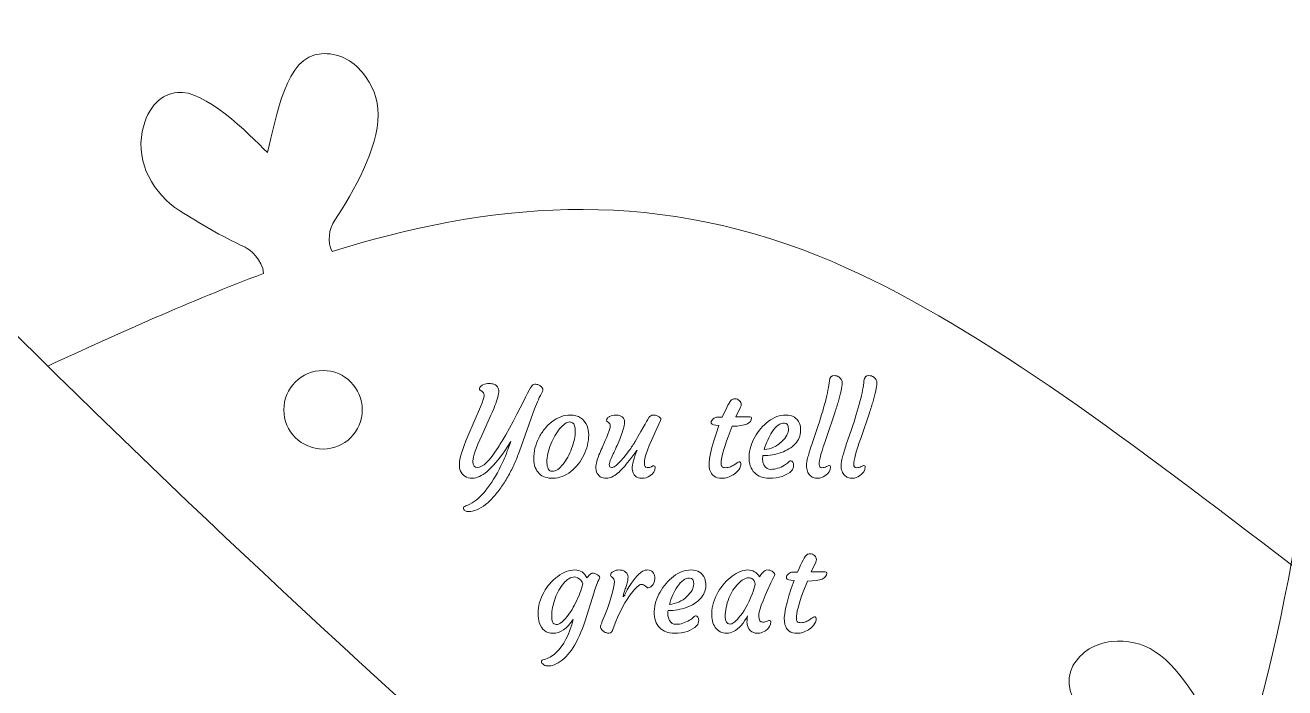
# Model space of a CAD drawing. Header units: inches. Extents: x -160 to 752, y 28 to 782.
# Drawn here: x -17.2 to 164.7, y 256.6 to 352.3 of the extents above; entities that cross this region are included whole.
import ezdxf

# ---------------------------------------------------------------- set-up
doc = ezdxf.new("R2010")
doc.units = ezdxf.units.IN
doc.header["$MEASUREMENT"] = 0
doc.layers.add('_U+0421_U+043B_U+043E_U+0439 1', color=7, linetype='Continuous')

# ---------------------------------------------------------------- blocks, each defined once
blk = doc.blocks.new('block 2')
at = {"layer": '_U+0421_U+043B_U+043E_U+0439 1', "color": 12, "lineweight": 9, "true_color": 0xe30513}
for points, knots in [([(305.09, 27.81), (184.24, 132.09), (55.29, 227.61), (-54.65, 344.61), (-130.38, 432.04), (-160.47, 554.53), (-106.38, 659.79), (-61.65, 746.82), (0.67, 769.94), (55.4, 761.15), (152.47, 745.58), (244.36, 626.03), (305, 559.17), (383.27, 640.56), (469.58, 781.89), (597.36, 753.44), (657.3, 740.1), (700.3, 699.79), (723.45, 645.65), (746.6, 591.54), (751.52, 539.49), (735.49, 482.62), (690.02, 321.27), (429.51, 136.47), (305.09, 27.81), (305.09, 27.81), (305.09, 27.81), (305.09, 27.81)], [0, 0, 0, 0, 1, 1, 1, 2, 2, 2, 3, 3, 3, 4, 4, 4, 5, 5, 5, 6, 6, 6, 7, 7, 7, 8, 8, 8, 9, 9, 9, 9]), ([(202.44, 671.17), (195.75, 663.17), (189.05, 655.16), (182.65, 646.94), (183.91, 645.43), (186.66, 645.78), (187.31, 645.92), (191.14, 646.8), (194.64, 647.03), (198.03, 647.39), (202.61, 647.69), (207.2, 645.7), (209.23, 641.47), (210.91, 637.97), (210.14, 635.45), (208.55, 633.93), (205.74, 631.23), (196.89, 632.47), (192.94, 633.07), (194.99, 628.07), (199.28, 620.34), (195.32, 616.98), (193.46, 615.41), (191.15, 615.01), (188.89, 615.58), (186.62, 616.15), (184.86, 617.24), (183.44, 619.11), (180.55, 622.94), (179.55, 630.12), (179.31, 635.01), (179.24, 636.59), (178.33, 638.17), (176.89, 638.88), (156.3, 611.06), (140.22, 580.92), (139.22, 538.99), (138.83, 522.56), (140.86, 504.25), (143.95, 485.26), (142.45, 484.71), (140.68, 485.14), (139.48, 486.16), (135.77, 489.35), (129.88, 493.57), (125.1, 494.11), (122.77, 494.37), (120.76, 493.84), (118.8, 492.59), (116.82, 491.33), (115.52, 489.39), (115.39, 486.96), (115.1, 481.77), (123.66, 479.57), (128.7, 477.61), (125.55, 475.16), (118.56, 469.59), (118.57, 465.69), (118.58, 463.49), (119.89, 461.2), (123.58, 460.01), (128.05, 458.57), (132.65, 460.54), (135.59, 464.06), (137.66, 466.77), (139.89, 469.47), (141.9, 472.85), (142.24, 473.43), (143.74, 475.08), (145.69, 474.96), (153.89, 429.36), (167.2, 379.68), (169.63, 336.63), (171.52, 302.97), (166.76, 273.36), (158.81, 245.7), (157.22, 245.88), (155.92, 246.8), (155.31, 248.26), (153.42, 252.77), (150.03, 259.18), (146, 261.79), (144.03, 263.07), (142, 263.49), (139.68, 263.25), (137.35, 263.01), (135.32, 261.85), (134.11, 259.74), (131.53, 255.23), (138.21, 249.43), (141.84, 245.43), (137.93, 244.64), (129.19, 242.79), (127.46, 239.29), (126.48, 237.32), (126.63, 234.69), (129.4, 231.97), (132.76, 228.68), (137.75, 228.39), (141.95, 230.23), (145.01, 231.72), (148.22, 233.14), (151.52, 235.27), (152.09, 235.63), (154.12, 236.57), (155.81, 235.58), (148.91, 213.97), (140.15, 193.26), (131.51, 172.71)], [0, 0, 0, 0, 1, 1, 1, 2, 2, 2, 3, 3, 3, 4, 4, 4, 5, 5, 5, 6, 6, 6, 7, 7, 7, 8, 8, 8, 9, 9, 9, 10, 10, 10, 11, 11, 11, 12, 12, 12, 13, 13, 13, 14, 14, 14, 15, 15, 15, 16, 16, 16, 17, 17, 17, 18, 18, 18, 19, 19, 19, 20, 20, 20, 21, 21, 21, 22, 22, 22, 23, 23, 23, 24, 24, 24, 25, 25, 25, 26, 26, 26, 27, 27, 27, 28, 28, 28, 29, 29, 29, 30, 30, 30, 31, 31, 31, 32, 32, 32, 33, 33, 33, 34, 34, 34, 35, 35, 35, 36, 36, 36, 36]), ([(-133.18, 526.04), (-108.39, 533.44), (-83.6, 540.85), (-55.47, 535.1), (-54.61, 536.86), (-55.84, 539.06), (-56.24, 539.6), (-58.58, 542.75), (-60.21, 545.86), (-61.91, 548.81), (-64.03, 552.88), (-64.07, 557.88), (-61.02, 561.45), (-58.5, 564.4), (-55.88, 564.72), (-53.85, 563.88), (-50.24, 562.39), (-47.8, 553.8), (-46.76, 549.95), (-43.01, 553.84), (-37.67, 560.89), (-33, 558.62), (-30.8, 557.56), (-29.51, 555.61), (-29.12, 553.31), (-28.72, 551.01), (-29.01, 548.95), (-30.14, 546.9), (-32.48, 542.7), (-38.64, 538.89), (-43.02, 536.7), (-44.43, 535.99), (-45.61, 534.2), (-45.68, 532.6), (-43.53, 531.93), (-41.35, 531.19), (-39.15, 530.35), (-4.07, 517.06), (36.62, 481.68), (67.42, 458.65), (98.21, 435.62), (119.11, 424.94), (144.76, 406.58), (170.42, 388.23), (200.83, 362.19), (232.92, 357.15), (265.02, 352.1), (298.81, 368.05), (336.18, 364.29), (362.16, 361.67), (390.05, 349.49), (418.01, 335.27), (417.56, 333.74), (416.16, 332.58), (414.62, 332.23), (409.84, 331.15), (402.94, 328.94), (399.66, 325.43), (398.06, 323.72), (397.29, 321.79), (397.12, 319.46), (396.95, 317.13), (397.73, 314.93), (399.6, 313.37), (403.59, 310.04), (410.47, 315.6), (415.05, 318.47), (415.14, 314.48), (415.43, 305.55), (418.57, 303.23), (420.34, 301.93), (422.95, 301.61), (426.11, 303.86), (429.94, 306.59), (431.11, 311.46), (430.03, 315.92), (429.09, 319.19), (428.26, 322.6), (426.74, 326.22), (426.48, 326.84), (425.92, 329.01), (427.18, 330.5), (436.29, 325.75), (445.6, 320.79), (454.68, 316.03), (470.92, 307.53), (487.23, 299.46), (503.26, 291.59), (502.8, 290.06), (501.4, 288.89), (499.86, 288.55), (495.08, 287.47), (488.18, 285.26), (484.9, 281.75), (483.3, 280.03), (482.53, 278.11), (482.36, 275.78), (482.19, 273.45), (482.97, 271.25), (484.84, 269.68), (488.83, 266.36), (495.71, 271.91), (500.29, 274.79), (500.38, 270.79), (500.67, 261.87), (503.81, 259.55), (505.58, 258.24), (508.2, 257.93), (511.36, 260.18), (515.18, 262.91), (516.35, 267.77), (515.27, 272.23), (514.33, 275.51), (513.5, 278.92), (511.98, 282.54), (511.72, 283.16), (511.3, 285.41), (512.56, 286.9), (532.97, 276.97), (553.26, 267.38), (573.56, 257.79)], [0, 0, 0, 0, 1, 1, 1, 2, 2, 2, 3, 3, 3, 4, 4, 4, 5, 5, 5, 6, 6, 6, 7, 7, 7, 8, 8, 8, 9, 9, 9, 10, 10, 10, 11, 11, 11, 12, 12, 12, 13, 13, 13, 14, 14, 14, 15, 15, 15, 16, 16, 16, 17, 17, 17, 18, 18, 18, 19, 19, 19, 20, 20, 20, 21, 21, 21, 22, 22, 22, 23, 23, 23, 24, 24, 24, 25, 25, 25, 26, 26, 26, 27, 27, 27, 28, 28, 28, 29, 29, 29, 30, 30, 30, 31, 31, 31, 32, 32, 32, 33, 33, 33, 34, 34, 34, 35, 35, 35, 36, 36, 36, 37, 37, 37, 38, 38, 38, 39, 39, 39, 40, 40, 40, 40]), ([(397.36, 190.7), (385.18, 206.95), (370.87, 211.88), (343.28, 216.13), (315.69, 220.39), (272.7, 212.63), (228.26, 233.19), (183.82, 253.74), (137.92, 302.59), (97.31, 318.95), (72.39, 328.99), (49.28, 326.49), (27.12, 319.57), (26.4, 321), (26.63, 322.81), (27.51, 324.12), (30.25, 328.17), (33.77, 334.51), (33.75, 339.32), (33.74, 341.66), (32.99, 343.59), (31.52, 345.4), (30.04, 347.22), (27.96, 348.29), (25.53, 348.14), (20.35, 347.84), (19.14, 339.07), (17.77, 333.85), (14.97, 336.7), (8.64, 343), (4.77, 342.54), (2.59, 342.28), (0.46, 340.71), (-0.3, 336.91), (-1.21, 332.3), (1.27, 327.96), (5.11, 325.45), (8.03, 323.7), (10.98, 321.79), (14.56, 320.19), (15.18, 319.91), (17.11, 318.35), (17.21, 316.4), (6.73, 312.49), (-3.61, 307.76), (-13.96, 303.04)], [0, 0, 0, 0, 1, 1, 1, 2, 2, 2, 3, 3, 3, 4, 4, 4, 5, 5, 5, 6, 6, 6, 7, 7, 7, 8, 8, 8, 9, 9, 9, 10, 10, 10, 11, 11, 11, 12, 12, 12, 13, 13, 13, 14, 14, 14, 15, 15, 15, 15]), ([(25.81, 302.39), (28.94, 302.39), (31.47, 299.85), (31.47, 296.72), (31.47, 293.59), (28.94, 291.05), (25.81, 291.05), (22.67, 291.05), (20.14, 293.59), (20.14, 296.72), (20.14, 299.85), (22.67, 302.39), (25.81, 302.39), (25.81, 302.39), (25.81, 302.39), (25.81, 302.39)], [0, 0, 0, 0, 1, 1, 1, 2, 2, 2, 3, 3, 3, 4, 4, 4, 5, 5, 5, 5])]:
    blk.add_open_spline(points, degree=3, knots=knots, dxfattribs=at)
at = {"layer": '_U+0421_U+043B_U+043E_U+0439 1', "lineweight": 0}
for points, knots in [([(47.46, 289.22), (47.46, 288.66), (47.67, 288.38), (48.09, 288.38), (48.86, 288.38), (49.86, 289.35), (51.09, 291.28), (51.45, 291.85), (51.82, 292.45), (52.19, 293.09), (52.19, 293.09), (53.25, 295.05), (53.25, 295.05), (54.78, 298), (55.66, 299.68), (55.89, 300.1), (56.01, 300.31), (56.18, 300.41), (56.39, 300.41), (56.61, 300.41), (56.79, 300.38), (56.93, 300.32), (57.08, 300.26), (57.2, 300.18), (57.31, 300.08), (57.56, 299.85), (57.62, 299.61), (57.49, 299.38), (57.08, 298.62), (56.7, 297.78), (56.36, 296.84), (56.36, 296.84), (54.17, 290.74), (54.17, 290.74), (53.94, 290.13), (53.7, 289.53), (53.45, 288.96), (53.2, 288.38), (52.91, 287.81), (52.6, 287.25), (52.29, 286.68), (51.96, 286.14), (51.6, 285.63), (51.25, 285.12), (50.87, 284.64), (50.48, 284.2), (50.09, 283.76), (49.69, 283.38), (49.29, 283.05), (48.42, 282.37), (47.59, 282.02), (46.79, 282.02), (46.64, 282.02), (46.5, 282.06), (46.35, 282.13), (46.2, 282.2), (46.12, 282.29), (46.09, 282.42), (46.06, 282.55), (46.08, 282.64), (46.15, 282.69), (46.22, 282.73), (46.31, 282.78), (46.43, 282.83), (48.04, 283.43), (49.55, 285.03), (50.98, 287.63), (51.4, 288.4), (51.79, 289.2), (52.14, 290.04), (52.55, 291.11), (52.81, 291.82), (52.93, 292.15), (52.93, 292.15), (52.05, 290.81), (52.05, 290.81), (50.21, 288.15), (48.65, 286.83), (47.37, 286.83), (46.5, 286.83), (45.92, 287.21), (45.63, 287.97), (45.54, 288.2), (45.5, 288.41), (45.5, 288.58), (45.5, 288.58), (45.5, 288.91), (45.5, 288.91), (45.5, 289.61), (45.91, 290.96), (46.73, 292.93), (46.73, 292.93), (48.55, 297.16), (48.55, 297.16), (48.9, 298.01), (49.08, 298.52), (49.08, 298.72), (49.08, 298.92), (49.04, 299.06), (48.97, 299.16), (48.9, 299.26), (48.82, 299.34), (48.74, 299.4), (48.74, 299.4), (48.5, 299.57), (48.5, 299.57), (48.43, 299.62), (48.39, 299.69), (48.39, 299.78), (48.39, 299.88), (48.44, 299.97), (48.53, 300.06), (48.63, 300.16), (48.75, 300.24), (48.9, 300.31), (49.2, 300.44), (49.5, 300.51), (49.8, 300.51), (50.09, 300.51), (50.32, 300.48), (50.48, 300.42), (50.64, 300.35), (50.77, 300.28), (50.88, 300.18), (51.08, 299.99), (51.18, 299.76), (51.18, 299.49), (51.18, 299.22), (51.13, 298.9), (51.03, 298.53), (50.93, 298.17), (50.8, 297.76), (50.63, 297.33), (50.46, 296.9), (50.27, 296.44), (50.06, 295.95), (50.06, 295.95), (48.73, 293.03), (48.73, 293.03), (47.88, 291.18), (47.46, 289.95), (47.46, 289.35), (47.46, 289.35), (47.46, 289.22), (47.46, 289.22), (47.46, 289.22), (47.46, 289.22), (47.46, 289.22)], [0, 0, 0, 0, 1, 1, 1, 2, 2, 2, 3, 3, 3, 4, 4, 4, 5, 5, 5, 6, 6, 6, 7, 7, 7, 8, 8, 8, 9, 9, 9, 10, 10, 10, 11, 11, 11, 12, 12, 12, 13, 13, 13, 14, 14, 14, 15, 15, 15, 16, 16, 16, 17, 17, 17, 18, 18, 18, 19, 19, 19, 20, 20, 20, 21, 21, 21, 22, 22, 22, 23, 23, 23, 24, 24, 24, 25, 25, 25, 26, 26, 26, 27, 27, 27, 28, 28, 28, 29, 29, 29, 30, 30, 30, 31, 31, 31, 32, 32, 32, 33, 33, 33, 34, 34, 34, 35, 35, 35, 36, 36, 36, 37, 37, 37, 38, 38, 38, 39, 39, 39, 40, 40, 40, 41, 41, 41, 42, 42, 42, 43, 43, 43, 44, 44, 44, 45, 45, 45, 46, 46, 46, 47, 47, 47, 48, 48, 48, 49, 49, 49, 49]), ([(96.11, 287.27), (95.97, 287.42), (95.85, 287.61), (95.76, 287.85), (95.67, 288.08), (95.62, 288.36), (95.62, 288.67), (95.62, 288.98), (95.69, 289.4), (95.84, 289.92), (95.98, 290.45), (96.16, 291.05), (96.38, 291.71), (96.38, 291.71), (97.12, 293.89), (97.12, 293.89), (98.16, 296.92), (98.76, 299.26), (98.93, 300.92), (98.98, 301.41), (99.22, 301.65), (99.64, 301.65), (99.91, 301.65), (100.13, 301.59), (100.31, 301.46), (100.65, 301.2), (100.81, 300.92), (100.8, 300.6), (100.79, 300.29), (100.73, 299.91), (100.63, 299.46), (100.53, 299), (100.41, 298.51), (100.25, 297.98), (100.09, 297.44), (99.91, 296.88), (99.71, 296.29), (99.71, 296.29), (98.5, 292.74), (98.5, 292.74), (97.81, 290.72), (97.46, 289.42), (97.46, 288.83), (97.46, 288.52), (97.59, 288.36), (97.85, 288.36), (98.09, 288.36), (98.31, 288.41), (98.51, 288.52), (98.71, 288.62), (98.85, 288.67), (98.9, 288.67), (99.02, 288.67), (99.09, 288.61), (99.09, 288.49), (99.09, 287.97), (98.82, 287.54), (98.29, 287.19), (97.94, 286.95), (97.61, 286.83), (97.31, 286.83), (97.02, 286.83), (96.78, 286.86), (96.6, 286.93), (96.42, 287), (96.26, 287.11), (96.11, 287.27), (96.11, 287.27), (96.11, 287.27), (96.11, 287.27)], [0, 0, 0, 0, 1, 1, 1, 2, 2, 2, 3, 3, 3, 4, 4, 4, 5, 5, 5, 6, 6, 6, 7, 7, 7, 8, 8, 8, 9, 9, 9, 10, 10, 10, 11, 11, 11, 12, 12, 12, 13, 13, 13, 14, 14, 14, 15, 15, 15, 16, 16, 16, 17, 17, 17, 18, 18, 18, 19, 19, 19, 20, 20, 20, 21, 21, 21, 22, 22, 22, 23, 23, 23, 23]), ([(101.11, 287.27), (100.97, 287.42), (100.85, 287.61), (100.76, 287.85), (100.67, 288.08), (100.62, 288.36), (100.62, 288.67), (100.62, 288.98), (100.69, 289.4), (100.84, 289.92), (100.98, 290.45), (101.16, 291.05), (101.38, 291.71), (101.38, 291.71), (102.12, 293.89), (102.12, 293.89), (103.16, 296.92), (103.76, 299.26), (103.93, 300.92), (103.98, 301.41), (104.22, 301.65), (104.64, 301.65), (104.91, 301.65), (105.13, 301.59), (105.31, 301.46), (105.65, 301.2), (105.81, 300.92), (105.8, 300.6), (105.79, 300.29), (105.73, 299.91), (105.63, 299.46), (105.53, 299), (105.41, 298.51), (105.25, 297.98), (105.09, 297.44), (104.91, 296.88), (104.71, 296.29), (104.71, 296.29), (103.5, 292.74), (103.5, 292.74), (102.81, 290.72), (102.46, 289.42), (102.46, 288.83), (102.46, 288.52), (102.59, 288.36), (102.85, 288.36), (103.09, 288.36), (103.31, 288.41), (103.51, 288.52), (103.71, 288.62), (103.84, 288.67), (103.9, 288.67), (104.02, 288.67), (104.09, 288.61), (104.09, 288.49), (104.09, 287.97), (103.82, 287.54), (103.29, 287.19), (102.94, 286.95), (102.61, 286.83), (102.31, 286.83), (102.02, 286.83), (101.78, 286.86), (101.6, 286.93), (101.42, 287), (101.26, 287.11), (101.11, 287.27), (101.11, 287.27), (101.11, 287.27), (101.11, 287.27)], [0, 0, 0, 0, 1, 1, 1, 2, 2, 2, 3, 3, 3, 4, 4, 4, 5, 5, 5, 6, 6, 6, 7, 7, 7, 8, 8, 8, 9, 9, 9, 10, 10, 10, 11, 11, 11, 12, 12, 12, 13, 13, 13, 14, 14, 14, 15, 15, 15, 16, 16, 16, 17, 17, 17, 18, 18, 18, 19, 19, 19, 20, 20, 20, 21, 21, 21, 22, 22, 22, 23, 23, 23, 23]), ([(85.91, 289.21), (86.08, 289.21), (86.16, 289.09), (86.16, 288.86), (86.16, 288.67), (86.1, 288.49), (85.98, 288.31), (85.83, 287.97), (85.51, 287.65), (85.04, 287.35), (84.5, 287), (83.97, 286.83), (83.42, 286.83), (82.49, 286.83), (81.89, 287.25), (81.64, 288.09), (81.34, 289.08), (81.79, 291.2), (82.98, 294.43), (82.31, 294.48), (81.94, 294.6), (81.88, 294.77), (81.87, 294.83), (81.86, 294.88), (81.86, 294.94), (81.86, 295), (81.89, 295.08), (81.94, 295.16), (82, 295.24), (82.07, 295.32), (82.16, 295.39), (82.36, 295.56), (82.57, 295.65), (82.78, 295.65), (82.78, 295.65), (83.47, 295.65), (83.47, 295.65), (84.1, 297.12), (84.55, 297.96), (84.81, 298.17), (84.94, 298.26), (85.09, 298.3), (85.24, 298.3), (85.4, 298.3), (85.53, 298.29), (85.64, 298.24), (85.74, 298.2), (85.83, 298.15), (85.91, 298.07), (86.1, 297.89), (86.2, 297.7), (86.2, 297.48), (86.2, 297.37), (86.16, 297.23), (86.09, 297.08), (86.09, 297.08), (85.44, 295.68), (85.44, 295.68), (85.44, 295.68), (85.65, 295.68), (85.65, 295.68), (86.01, 295.68), (86.31, 295.68), (86.53, 295.68), (86.53, 295.68), (86.69, 295.68), (87.03, 295.69), (87.14, 295.7), (87.28, 295.7), (87.44, 295.7), (87.61, 295.7), (87.69, 295.64), (87.69, 295.52), (87.69, 294.75), (86.78, 294.36), (84.96, 294.36), (84.96, 294.36), (84.89, 294.36), (84.89, 294.36), (84.89, 294.36), (84.3, 292.82), (84.3, 292.82), (83.63, 291.01), (83.29, 289.73), (83.29, 289), (83.29, 288.8), (83.34, 288.64), (83.43, 288.53), (83.53, 288.41), (83.7, 288.36), (83.96, 288.36), (84.21, 288.36), (84.45, 288.4), (84.66, 288.49), (84.87, 288.58), (85.05, 288.67), (85.21, 288.78), (85.36, 288.89), (85.5, 288.99), (85.61, 289.08), (85.73, 289.16), (85.83, 289.21), (85.91, 289.21), (85.91, 289.21), (85.91, 289.21), (85.91, 289.21)], [0, 0, 0, 0, 1, 1, 1, 2, 2, 2, 3, 3, 3, 4, 4, 4, 5, 5, 5, 6, 6, 6, 7, 7, 7, 8, 8, 8, 9, 9, 9, 10, 10, 10, 11, 11, 11, 12, 12, 12, 13, 13, 13, 14, 14, 14, 15, 15, 15, 16, 16, 16, 17, 17, 17, 18, 18, 18, 19, 19, 19, 20, 20, 20, 21, 21, 21, 22, 22, 22, 23, 23, 23, 24, 24, 24, 25, 25, 25, 26, 26, 26, 27, 27, 27, 28, 28, 28, 29, 29, 29, 30, 30, 30, 31, 31, 31, 32, 32, 32, 33, 33, 33, 34, 34, 34, 35, 35, 35, 35]), ([(57.03, 287.51), (56.78, 287.74), (56.59, 288.04), (56.45, 288.4), (56.31, 288.76), (56.24, 289.18), (56.23, 289.67), (56.23, 290.16), (56.29, 290.65), (56.41, 291.16), (56.54, 291.66), (56.71, 292.14), (56.95, 292.61), (57.18, 293.07), (57.45, 293.51), (57.78, 293.92), (58.1, 294.32), (58.46, 294.68), (58.85, 294.98), (59.7, 295.64), (60.58, 295.96), (61.49, 295.96), (62.7, 295.96), (63.51, 295.44), (63.93, 294.38), (64.24, 293.62), (64.25, 292.69), (63.98, 291.61), (63.74, 290.61), (63.29, 289.7), (62.64, 288.86), (61.99, 288.03), (61.23, 287.44), (60.35, 287.09), (59.91, 286.92), (59.47, 286.83), (59.04, 286.83), (58.61, 286.83), (58.23, 286.88), (57.9, 286.99), (57.56, 287.1), (57.27, 287.28), (57.03, 287.51), (57.03, 287.51), (57.03, 287.51), (57.03, 287.51)], [0, 0, 0, 0, 1, 1, 1, 2, 2, 2, 3, 3, 3, 4, 4, 4, 5, 5, 5, 6, 6, 6, 7, 7, 7, 8, 8, 8, 9, 9, 9, 10, 10, 10, 11, 11, 11, 12, 12, 12, 13, 13, 13, 14, 14, 14, 15, 15, 15, 15]), ([(58.7, 291.75), (58.52, 291.32), (58.38, 290.87), (58.28, 290.42), (58.18, 289.97), (58.13, 289.54), (58.14, 289.13), (58.14, 288.73), (58.21, 288.41), (58.33, 288.18), (58.44, 287.95), (58.64, 287.84), (58.91, 287.84), (59.18, 287.84), (59.44, 287.92), (59.7, 288.11), (59.96, 288.29), (60.21, 288.54), (60.45, 288.84), (60.7, 289.14), (60.93, 289.49), (61.14, 289.89), (61.36, 290.28), (61.55, 290.7), (61.71, 291.13), (62.07, 292.07), (62.24, 292.9), (62.23, 293.63), (62.23, 294.27), (62.1, 294.68), (61.84, 294.85), (61.73, 294.92), (61.58, 294.96), (61.39, 294.96), (61.2, 294.96), (60.99, 294.87), (60.74, 294.7), (60.5, 294.53), (60.25, 294.3), (60.01, 294), (59.76, 293.71), (59.53, 293.37), (59.3, 292.98), (59.07, 292.59), (58.87, 292.18), (58.7, 291.75), (58.7, 291.75), (58.7, 291.75), (58.7, 291.75)], [0, 0, 0, 0, 1, 1, 1, 2, 2, 2, 3, 3, 3, 4, 4, 4, 5, 5, 5, 6, 6, 6, 7, 7, 7, 8, 8, 8, 9, 9, 9, 10, 10, 10, 11, 11, 11, 12, 12, 12, 13, 13, 13, 14, 14, 14, 15, 15, 15, 16, 16, 16, 16]), ([(73.57, 288.64), (73.71, 288.64), (73.78, 288.57), (73.78, 288.44), (73.78, 287.93), (73.53, 287.5), (73.02, 287.16), (72.69, 286.94), (72.29, 286.83), (71.83, 286.83), (71.46, 286.83), (71.18, 286.92), (70.98, 287.09), (70.62, 287.41), (70.45, 287.79), (70.45, 288.24), (70.45, 288.82), (70.69, 289.71), (71.17, 290.89), (70.27, 289.68), (69.64, 288.88), (69.28, 288.48), (68.92, 288.08), (68.61, 287.77), (68.34, 287.55), (67.76, 287.07), (67.23, 286.83), (66.76, 286.83), (66.03, 286.83), (65.55, 287.14), (65.31, 287.76), (65.24, 287.96), (65.21, 288.17), (65.21, 288.42), (65.21, 288.67), (65.25, 288.95), (65.34, 289.25), (65.42, 289.56), (65.53, 289.88), (65.66, 290.21), (65.8, 290.54), (65.94, 290.88), (66.1, 291.23), (66.1, 291.23), (66.57, 292.28), (66.57, 292.28), (67.18, 293.63), (67.4, 294.43), (67.24, 294.68), (67.18, 294.79), (67.05, 294.9), (66.85, 295.01), (66.78, 295.05), (66.75, 295.12), (66.75, 295.22), (66.75, 295.33), (66.79, 295.42), (66.88, 295.52), (66.96, 295.61), (67.07, 295.69), (67.2, 295.76), (67.49, 295.9), (67.77, 295.96), (68.06, 295.96), (68.34, 295.96), (68.56, 295.93), (68.71, 295.87), (68.86, 295.81), (68.98, 295.73), (69.07, 295.64), (69.26, 295.45), (69.36, 295.23), (69.36, 295), (69.36, 294.77), (69.32, 294.51), (69.25, 294.22), (69.17, 293.93), (69.07, 293.62), (68.95, 293.28), (68.83, 292.94), (68.7, 292.59), (68.55, 292.23), (68.15, 291.29), (67.87, 290.66), (67.73, 290.36), (67.73, 290.36), (67.41, 289.69), (67.41, 289.69), (67.23, 289.29), (67.14, 289), (67.14, 288.84), (67.14, 288.68), (67.17, 288.56), (67.22, 288.49), (67.27, 288.43), (67.37, 288.39), (67.5, 288.39), (67.64, 288.39), (67.8, 288.46), (67.98, 288.59), (68.16, 288.71), (68.36, 288.89), (68.58, 289.1), (68.79, 289.32), (69.01, 289.57), (69.25, 289.85), (69.48, 290.13), (69.71, 290.42), (69.93, 290.73), (70.37, 291.32), (70.69, 291.8), (70.89, 292.16), (72.13, 294.34), (72.79, 295.49), (72.87, 295.59), (73.05, 295.84), (73.24, 295.96), (73.44, 295.96), (73.63, 295.96), (73.81, 295.94), (73.95, 295.9), (74.1, 295.85), (74.22, 295.79), (74.33, 295.71), (74.57, 295.53), (74.65, 295.35), (74.56, 295.17), (73.14, 292.2), (72.37, 290.34), (72.26, 289.57), (72.23, 289.31), (72.22, 289.13), (72.22, 289.03), (72.22, 288.59), (72.35, 288.37), (72.62, 288.37), (72.87, 288.37), (73.08, 288.41), (73.24, 288.5), (73.41, 288.59), (73.52, 288.64), (73.57, 288.64), (73.57, 288.64), (73.57, 288.64), (73.57, 288.64)], [0, 0, 0, 0, 1, 1, 1, 2, 2, 2, 3, 3, 3, 4, 4, 4, 5, 5, 5, 6, 6, 6, 7, 7, 7, 8, 8, 8, 9, 9, 9, 10, 10, 10, 11, 11, 11, 12, 12, 12, 13, 13, 13, 14, 14, 14, 15, 15, 15, 16, 16, 16, 17, 17, 17, 18, 18, 18, 19, 19, 19, 20, 20, 20, 21, 21, 21, 22, 22, 22, 23, 23, 23, 24, 24, 24, 25, 25, 25, 26, 26, 26, 27, 27, 27, 28, 28, 28, 29, 29, 29, 30, 30, 30, 31, 31, 31, 32, 32, 32, 33, 33, 33, 34, 34, 34, 35, 35, 35, 36, 36, 36, 37, 37, 37, 38, 38, 38, 39, 39, 39, 40, 40, 40, 41, 41, 41, 42, 42, 42, 43, 43, 43, 44, 44, 44, 45, 45, 45, 46, 46, 46, 47, 47, 47, 48, 48, 48, 48]), ([(87.33, 289.97), (87.35, 290.48), (87.44, 290.97), (87.58, 291.43), (87.73, 291.89), (87.92, 292.34), (88.17, 292.78), (88.42, 293.21), (88.7, 293.62), (89.03, 294.01), (89.36, 294.4), (89.72, 294.74), (90.1, 295.03), (90.93, 295.65), (91.77, 295.96), (92.63, 295.96), (93.62, 295.96), (94.29, 295.55), (94.62, 294.73), (94.74, 294.45), (94.79, 294.12), (94.78, 293.74), (94.78, 293.36), (94.71, 293.01), (94.57, 292.68), (94.43, 292.36), (94.23, 292.06), (93.99, 291.8), (93.74, 291.53), (93.45, 291.3), (93.1, 291.08), (92.76, 290.87), (92.39, 290.7), (91.99, 290.55), (91.16, 290.26), (90.28, 290.11), (89.33, 290.1), (89.31, 290.02), (89.29, 289.89), (89.29, 289.73), (89.28, 289.57), (89.3, 289.39), (89.34, 289.18), (89.38, 288.98), (89.45, 288.8), (89.55, 288.65), (89.76, 288.3), (90.06, 288.12), (90.46, 288.12), (91.14, 288.12), (91.79, 288.32), (92.43, 288.72), (92.66, 288.85), (92.85, 288.99), (92.99, 289.13), (93.13, 289.28), (93.26, 289.35), (93.36, 289.35), (93.47, 289.35), (93.56, 289.29), (93.64, 289.16), (93.71, 289.03), (93.76, 288.89), (93.76, 288.73), (93.76, 288.43), (93.67, 288.16), (93.49, 287.93), (92.76, 287.2), (91.66, 286.83), (90.21, 286.83), (89.36, 286.83), (88.67, 287.09), (88.15, 287.6), (87.57, 288.18), (87.3, 288.97), (87.33, 289.97), (87.33, 289.97), (87.33, 289.97), (87.33, 289.97)], [0, 0, 0, 0, 1, 1, 1, 2, 2, 2, 3, 3, 3, 4, 4, 4, 5, 5, 5, 6, 6, 6, 7, 7, 7, 8, 8, 8, 9, 9, 9, 10, 10, 10, 11, 11, 11, 12, 12, 12, 13, 13, 13, 14, 14, 14, 15, 15, 15, 16, 16, 16, 17, 17, 17, 18, 18, 18, 19, 19, 19, 20, 20, 20, 21, 21, 21, 22, 22, 22, 23, 23, 23, 24, 24, 24, 25, 25, 25, 26, 26, 26, 26]), ([(92.43, 294.8), (91.82, 294.8), (91.23, 294.38), (90.67, 293.54), (90.19, 292.82), (89.81, 291.96), (89.52, 290.97), (90.49, 291.07), (91.33, 291.45), (92.05, 292.13), (92.71, 292.75), (93.04, 293.36), (93.04, 293.94), (93.04, 294.51), (92.84, 294.8), (92.43, 294.8), (92.43, 294.8), (92.43, 294.8), (92.43, 294.8)], [0, 0, 0, 0, 1, 1, 1, 2, 2, 2, 3, 3, 3, 4, 4, 4, 5, 5, 5, 6, 6, 6, 6]), ([(96.77, 266.83), (96.94, 266.83), (97.03, 266.72), (97.03, 266.49), (97.03, 266.3), (96.97, 266.11), (96.85, 265.93), (96.69, 265.59), (96.38, 265.27), (95.91, 264.97), (95.37, 264.62), (94.83, 264.45), (94.29, 264.45), (93.35, 264.45), (92.76, 264.87), (92.51, 265.71), (92.21, 266.71), (92.65, 268.82), (93.85, 272.05), (93.17, 272.11), (92.81, 272.22), (92.75, 272.4), (92.74, 272.45), (92.73, 272.51), (92.73, 272.57), (92.73, 272.63), (92.75, 272.7), (92.81, 272.78), (92.86, 272.86), (92.94, 272.94), (93.02, 273.02), (93.23, 273.19), (93.43, 273.27), (93.64, 273.27), (93.64, 273.27), (94.33, 273.27), (94.33, 273.27), (94.96, 274.75), (95.41, 275.59), (95.68, 275.79), (95.81, 275.88), (95.95, 275.93), (96.11, 275.93), (96.26, 275.93), (96.4, 275.91), (96.5, 275.87), (96.6, 275.83), (96.7, 275.77), (96.78, 275.69), (96.97, 275.52), (97.06, 275.32), (97.06, 275.11), (97.06, 274.99), (97.03, 274.86), (96.96, 274.71), (96.96, 274.71), (96.31, 273.3), (96.31, 273.3), (96.31, 273.3), (96.52, 273.3), (96.52, 273.3), (96.88, 273.3), (97.17, 273.3), (97.39, 273.31), (97.39, 273.31), (97.56, 273.31), (97.89, 273.31), (98, 273.32), (98.14, 273.32), (98.31, 273.32), (98.47, 273.32), (98.56, 273.26), (98.56, 273.14), (98.56, 272.37), (97.65, 271.99), (95.83, 271.99), (95.83, 271.99), (95.76, 271.99), (95.76, 271.99), (95.76, 271.99), (95.16, 270.45), (95.16, 270.45), (94.49, 268.63), (94.16, 267.36), (94.16, 266.63), (94.16, 266.43), (94.21, 266.27), (94.3, 266.15), (94.39, 266.04), (94.57, 265.98), (94.82, 265.98), (95.08, 265.98), (95.31, 266.03), (95.52, 266.11), (95.73, 266.2), (95.92, 266.3), (96.07, 266.41), (96.23, 266.52), (96.37, 266.61), (96.48, 266.7), (96.59, 266.79), (96.69, 266.83), (96.77, 266.83), (96.77, 266.83), (96.77, 266.83), (96.77, 266.83)], [0, 0, 0, 0, 1, 1, 1, 2, 2, 2, 3, 3, 3, 4, 4, 4, 5, 5, 5, 6, 6, 6, 7, 7, 7, 8, 8, 8, 9, 9, 9, 10, 10, 10, 11, 11, 11, 12, 12, 12, 13, 13, 13, 14, 14, 14, 15, 15, 15, 16, 16, 16, 17, 17, 17, 18, 18, 18, 19, 19, 19, 20, 20, 20, 21, 21, 21, 22, 22, 22, 23, 23, 23, 24, 24, 24, 25, 25, 25, 26, 26, 26, 27, 27, 27, 28, 28, 28, 29, 29, 29, 30, 30, 30, 31, 31, 31, 32, 32, 32, 33, 33, 33, 34, 34, 34, 35, 35, 35, 35]), ([(61.94, 266.45), (61.06, 265.12), (60.08, 264.45), (59, 264.45), (58.02, 264.45), (57.37, 264.97), (57.03, 266.01), (56.91, 266.36), (56.86, 266.8), (56.86, 267.32), (56.86, 267.84), (56.93, 268.36), (57.08, 268.88), (57.23, 269.4), (57.43, 269.9), (57.69, 270.36), (57.94, 270.83), (58.24, 271.26), (58.59, 271.65), (58.94, 272.04), (59.31, 272.38), (59.71, 272.67), (60.53, 273.28), (61.35, 273.59), (62.17, 273.59), (62.99, 273.59), (63.57, 273.2), (63.92, 272.44), (63.99, 272.52), (64.05, 272.6), (64.11, 272.67), (64.17, 272.75), (64.23, 272.83), (64.3, 272.9), (64.46, 273.05), (64.59, 273.12), (64.7, 273.12), (64.81, 273.12), (64.93, 273.1), (65.06, 273.06), (65.18, 273.02), (65.31, 272.97), (65.42, 272.9), (65.71, 272.73), (65.82, 272.57), (65.74, 272.43), (65.43, 271.73), (65.16, 271.05), (64.94, 270.38), (64.94, 270.38), (63.65, 266.25), (63.65, 266.25), (62.63, 263.12), (61.34, 261.1), (59.77, 260.19), (59.35, 259.94), (59, 259.8), (58.69, 259.76), (58.39, 259.73), (58.17, 259.73), (58.03, 259.76), (57.9, 259.79), (57.78, 259.84), (57.68, 259.91), (57.45, 260.05), (57.34, 260.19), (57.34, 260.3), (57.34, 260.51), (57.47, 260.63), (57.74, 260.68), (58.01, 260.73), (58.3, 260.83), (58.6, 261.01), (58.89, 261.18), (59.18, 261.38), (59.44, 261.63), (60.54, 262.65), (61.38, 264.25), (61.94, 266.45), (61.94, 266.45), (61.94, 266.45), (61.94, 266.45)], [0, 0, 0, 0, 1, 1, 1, 2, 2, 2, 3, 3, 3, 4, 4, 4, 5, 5, 5, 6, 6, 6, 7, 7, 7, 8, 8, 8, 9, 9, 9, 10, 10, 10, 11, 11, 11, 12, 12, 12, 13, 13, 13, 14, 14, 14, 15, 15, 15, 16, 16, 16, 17, 17, 17, 18, 18, 18, 19, 19, 19, 20, 20, 20, 21, 21, 21, 22, 22, 22, 23, 23, 23, 24, 24, 24, 25, 25, 25, 26, 26, 26, 27, 27, 27, 27]), ([(66.29, 264.75), (66.17, 264.84), (66.08, 264.93), (66.01, 265.04), (65.94, 265.15), (65.9, 265.24), (65.89, 265.32), (65.89, 265.4), (65.9, 265.5), (65.94, 265.61), (65.98, 265.73), (66.03, 265.86), (66.09, 266.03), (67.28, 268.95), (67.88, 270.92), (67.88, 271.92), (67.86, 272.2), (67.76, 272.4), (67.59, 272.51), (67.59, 272.51), (67.42, 272.63), (67.42, 272.63), (67.36, 272.68), (67.33, 272.75), (67.33, 272.85), (67.33, 272.95), (67.36, 273.05), (67.44, 273.14), (67.52, 273.23), (67.62, 273.31), (67.74, 273.39), (67.99, 273.52), (68.24, 273.59), (68.51, 273.59), (68.78, 273.59), (68.98, 273.56), (69.13, 273.5), (69.28, 273.44), (69.41, 273.36), (69.51, 273.26), (69.73, 273.06), (69.85, 272.83), (69.85, 272.6), (69.85, 272.37), (69.83, 272.13), (69.77, 271.89), (69.72, 271.65), (69.65, 271.42), (69.57, 271.19), (69.5, 270.96), (69.42, 270.74), (69.35, 270.53), (69.27, 270.33), (69.22, 270.17), (69.2, 270.07), (69.15, 269.87), (69.13, 269.74), (69.15, 269.69), (69.29, 269.81), (69.37, 269.93), (69.4, 270.05), (69.4, 270.05), (69.74, 270.7), (69.74, 270.7), (70.5, 272.06), (71.24, 272.96), (71.96, 273.4), (72.17, 273.53), (72.42, 273.59), (72.71, 273.59), (73.01, 273.59), (73.25, 273.48), (73.43, 273.28), (73.61, 273.07), (73.7, 272.84), (73.71, 272.59), (73.72, 272.34), (73.7, 272.13), (73.66, 271.97), (73.62, 271.8), (73.55, 271.64), (73.46, 271.5), (73.27, 271.17), (73.04, 271.01), (72.76, 271.01), (72.69, 271.01), (72.62, 271.04), (72.55, 271.09), (72.55, 271.09), (72.36, 271.25), (72.36, 271.25), (72.17, 271.42), (71.98, 271.51), (71.81, 271.51), (71.63, 271.51), (71.41, 271.39), (71.16, 271.16), (70.91, 270.93), (70.64, 270.62), (70.37, 270.26), (69.45, 269.04), (68.7, 267.68), (68.11, 266.17), (68.11, 266.17), (67.73, 265.15), (67.73, 265.15), (67.63, 264.9), (67.54, 264.72), (67.47, 264.62), (67.39, 264.51), (67.28, 264.45), (67.13, 264.45), (66.98, 264.45), (66.83, 264.48), (66.68, 264.54), (66.54, 264.59), (66.4, 264.66), (66.29, 264.75), (66.29, 264.75), (66.29, 264.75), (66.29, 264.75)], [0, 0, 0, 0, 1, 1, 1, 2, 2, 2, 3, 3, 3, 4, 4, 4, 5, 5, 5, 6, 6, 6, 7, 7, 7, 8, 8, 8, 9, 9, 9, 10, 10, 10, 11, 11, 11, 12, 12, 12, 13, 13, 13, 14, 14, 14, 15, 15, 15, 16, 16, 16, 17, 17, 17, 18, 18, 18, 19, 19, 19, 20, 20, 20, 21, 21, 21, 22, 22, 22, 23, 23, 23, 24, 24, 24, 25, 25, 25, 26, 26, 26, 27, 27, 27, 28, 28, 28, 29, 29, 29, 30, 30, 30, 31, 31, 31, 32, 32, 32, 33, 33, 33, 34, 34, 34, 35, 35, 35, 36, 36, 36, 37, 37, 37, 38, 38, 38, 39, 39, 39, 40, 40, 40, 40]), ([(73.64, 267.6), (73.66, 268.11), (73.74, 268.59), (73.89, 269.05), (74.03, 269.52), (74.23, 269.97), (74.47, 270.4), (74.72, 270.84), (75.01, 271.25), (75.34, 271.63), (75.66, 272.02), (76.02, 272.36), (76.41, 272.65), (77.24, 273.28), (78.08, 273.59), (78.93, 273.59), (79.93, 273.59), (80.59, 273.18), (80.93, 272.35), (81.04, 272.07), (81.1, 271.75), (81.09, 271.36), (81.08, 270.98), (81.01, 270.63), (80.87, 270.3), (80.73, 269.98), (80.54, 269.69), (80.29, 269.42), (80.04, 269.16), (79.75, 268.92), (79.41, 268.71), (79.07, 268.5), (78.7, 268.32), (78.3, 268.18), (77.47, 267.89), (76.58, 267.73), (75.64, 267.72), (75.61, 267.64), (75.6, 267.52), (75.59, 267.35), (75.59, 267.19), (75.6, 267.01), (75.65, 266.81), (75.69, 266.61), (75.76, 266.43), (75.86, 266.27), (76.07, 265.92), (76.37, 265.75), (76.76, 265.75), (77.44, 265.75), (78.1, 265.95), (78.74, 266.34), (78.97, 266.47), (79.15, 266.61), (79.29, 266.76), (79.44, 266.9), (79.56, 266.97), (79.67, 266.97), (79.77, 266.97), (79.86, 266.91), (79.94, 266.78), (80.02, 266.66), (80.06, 266.52), (80.06, 266.36), (80.06, 266.05), (79.97, 265.78), (79.8, 265.56), (79.07, 264.82), (77.97, 264.45), (76.52, 264.45), (75.66, 264.45), (74.97, 264.71), (74.46, 265.22), (73.87, 265.81), (73.6, 266.6), (73.64, 267.6), (73.64, 267.6), (73.64, 267.6), (73.64, 267.6)], [0, 0, 0, 0, 1, 1, 1, 2, 2, 2, 3, 3, 3, 4, 4, 4, 5, 5, 5, 6, 6, 6, 7, 7, 7, 8, 8, 8, 9, 9, 9, 10, 10, 10, 11, 11, 11, 12, 12, 12, 13, 13, 13, 14, 14, 14, 15, 15, 15, 16, 16, 16, 17, 17, 17, 18, 18, 18, 19, 19, 19, 20, 20, 20, 21, 21, 21, 22, 22, 22, 23, 23, 23, 24, 24, 24, 25, 25, 25, 26, 26, 26, 26]), ([(88.74, 266.86), (88.74, 266.33), (88.93, 266.06), (89.31, 266.06), (89.57, 266.06), (89.79, 266.1), (89.96, 266.18), (90.13, 266.27), (90.25, 266.31), (90.3, 266.31), (90.43, 266.31), (90.49, 266.24), (90.49, 266.11), (90.49, 265.61), (90.23, 265.18), (89.7, 264.82), (89.15, 264.44), (88.58, 264.35), (88.01, 264.54), (87.63, 264.68), (87.35, 264.96), (87.16, 265.41), (87.08, 265.63), (87.03, 265.84), (87.03, 266.03), (87.03, 266.33), (87.06, 266.65), (87.12, 266.99), (86.58, 265.88), (85.91, 265.12), (85.1, 264.7), (84.78, 264.53), (84.44, 264.45), (84.08, 264.45), (83.72, 264.45), (83.41, 264.53), (83.14, 264.68), (82.87, 264.82), (82.65, 265.03), (82.46, 265.29), (82.08, 265.84), (81.91, 266.53), (81.95, 267.35), (81.98, 268.39), (82.29, 269.41), (82.87, 270.41), (83.4, 271.34), (84.07, 272.1), (84.88, 272.69), (85.69, 273.29), (86.44, 273.59), (87.15, 273.59), (87.85, 273.59), (88.42, 273.26), (88.85, 272.62), (89.25, 273.26), (89.61, 273.59), (89.92, 273.59), (90.25, 273.59), (90.5, 273.53), (90.67, 273.4), (90.99, 273.17), (91.11, 272.97), (91.01, 272.79), (89.55, 269.8), (88.8, 267.93), (88.76, 267.2), (88.75, 267.09), (88.74, 266.98), (88.74, 266.86), (88.74, 266.86), (88.74, 266.86), (88.74, 266.86)], [0, 0, 0, 0, 1, 1, 1, 2, 2, 2, 3, 3, 3, 4, 4, 4, 5, 5, 5, 6, 6, 6, 7, 7, 7, 8, 8, 8, 9, 9, 9, 10, 10, 10, 11, 11, 11, 12, 12, 12, 13, 13, 13, 14, 14, 14, 15, 15, 15, 16, 16, 16, 17, 17, 17, 18, 18, 18, 19, 19, 19, 20, 20, 20, 21, 21, 21, 22, 22, 22, 23, 23, 23, 24, 24, 24, 24]), ([(59.32, 269.48), (59.17, 269.06), (59.05, 268.63), (58.96, 268.19), (58.87, 267.75), (58.83, 267.39), (58.83, 267.11), (58.83, 266.83), (58.84, 266.62), (58.86, 266.47), (58.87, 266.33), (58.91, 266.2), (58.96, 266.09), (59.08, 265.84), (59.25, 265.72), (59.48, 265.72), (59.71, 265.72), (59.93, 265.8), (60.15, 265.96), (60.37, 266.12), (60.61, 266.34), (60.85, 266.62), (61.1, 266.9), (61.34, 267.23), (61.59, 267.61), (61.83, 267.99), (62.06, 268.4), (62.28, 268.83), (62.77, 269.8), (63.12, 270.72), (63.32, 271.6), (63.29, 271.77), (63.19, 271.93), (63.02, 272.1), (62.69, 272.42), (62.39, 272.58), (62.12, 272.58), (61.85, 272.58), (61.58, 272.5), (61.31, 272.33), (61.05, 272.17), (60.79, 271.94), (60.55, 271.66), (60.31, 271.38), (60.08, 271.05), (59.87, 270.67), (59.66, 270.3), (59.48, 269.9), (59.32, 269.48), (59.32, 269.48), (59.32, 269.48), (59.32, 269.48)], [0, 0, 0, 0, 1, 1, 1, 2, 2, 2, 3, 3, 3, 4, 4, 4, 5, 5, 5, 6, 6, 6, 7, 7, 7, 8, 8, 8, 9, 9, 9, 10, 10, 10, 11, 11, 11, 12, 12, 12, 13, 13, 13, 14, 14, 14, 15, 15, 15, 16, 16, 16, 17, 17, 17, 17]), ([(78.74, 272.43), (78.13, 272.43), (77.54, 272.01), (76.97, 271.17), (76.5, 270.44), (76.11, 269.59), (75.82, 268.6), (76.8, 268.7), (77.64, 269.08), (78.36, 269.75), (79.01, 270.38), (79.34, 270.98), (79.34, 271.56), (79.34, 272.14), (79.14, 272.43), (78.74, 272.43), (78.74, 272.43), (78.74, 272.43), (78.74, 272.43)], [0, 0, 0, 0, 1, 1, 1, 2, 2, 2, 3, 3, 3, 4, 4, 4, 5, 5, 5, 6, 6, 6, 6]), ([(83.89, 266.83), (83.89, 266.13), (84.11, 265.78), (84.56, 265.78), (84.9, 265.78), (85.33, 266.07), (85.83, 266.66), (86.56, 267.51), (87.21, 268.67), (87.78, 270.12), (87.96, 270.57), (88.11, 271.03), (88.23, 271.48), (88.21, 271.88), (88.04, 272.17), (87.74, 272.35), (87.63, 272.42), (87.47, 272.45), (87.27, 272.45), (87.06, 272.45), (86.82, 272.38), (86.54, 272.22), (86.26, 272.07), (86, 271.86), (85.74, 271.6), (85.48, 271.34), (85.23, 271.03), (85.01, 270.67), (84.79, 270.31), (84.59, 269.93), (84.42, 269.51), (84.07, 268.61), (83.89, 267.72), (83.89, 266.83), (83.89, 266.83), (83.89, 266.83), (83.89, 266.83)], [0, 0, 0, 0, 1, 1, 1, 2, 2, 2, 3, 3, 3, 4, 4, 4, 5, 5, 5, 6, 6, 6, 7, 7, 7, 8, 8, 8, 9, 9, 9, 10, 10, 10, 11, 11, 11, 12, 12, 12, 12])]:
    blk.add_open_spline(points, degree=3, knots=knots, dxfattribs=at)

msp = doc.modelspace()

# ---------------------------------------------------------------- block references
at = {"layer": '_U+0421_U+043B_U+043E_U+0439 1'}
msp.add_blockref('block 2', (0, 0), dxfattribs=at)

doc.saveas('drawing.dxf')
